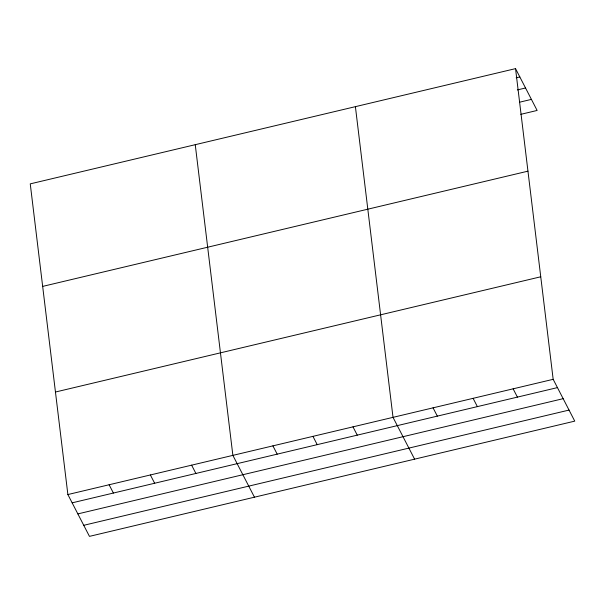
<?xml version="1.0" encoding="UTF-8"?>
<svg xmlns="http://www.w3.org/2000/svg" width="605" height="605" viewBox="0 0 605 605"><rect width="100%" height="100%" fill="white"/><g stroke="black" fill="none" stroke-linecap="round" stroke-linejoin="round"><path stroke-width="0.91" d="M515.543 68.63L30.25 183.867L67.873 494.55L89.457 536.37L574.75 421.133L553.167 379.32L515.543 68.63L537.127 110.45L520.754 114.345M516.186 77.788L519.824 76.926M517.343 89.933L525.533 87.99M519.589 102.2L531.417 99.386M42.668 286.392L527.961 171.162M55.456 392.025L540.749 276.787M67.873 494.55L553.167 379.32M72.154 502.838L557.447 387.608M77.863 513.902L563.157 398.672M83.747 525.306L569.04 410.077M513.131 388.826L517.411 397.114M473.095 398.332L477.375 406.62M433.051 407.838L437.339 416.134M414.606 459.165L393.016 417.344L355.4 106.661M352.98 426.85L357.26 435.146M312.944 436.356L317.224 444.652M272.908 445.862L277.188 454.158M254.455 497.189L232.872 455.368L195.249 144.686M191.619 465.162L195.899 473.458M150.373 474.955L154.653 483.251M109.119 484.756L113.4 493.045"/></g></svg>
